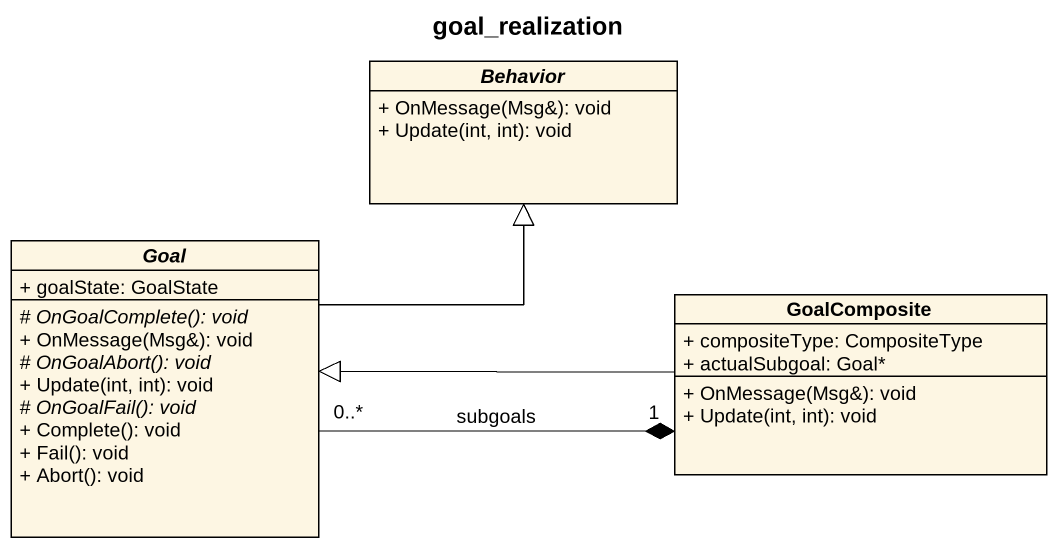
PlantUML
@startuml
title goal_realization
hide circle
hide empty members
skinparam classAttributeIconSize 0
abstract class Behavior {
  + OnMessage(Msg&): void
  + Update(int, int): void
}
abstract class Goal {
  + goalState: GoalState
  {abstract} # OnGoalComplete(): void
  + OnMessage(Msg&): void
  {abstract} # OnGoalAbort(): void
  + Update(int, int): void
  {abstract} # OnGoalFail(): void
  + Complete(): void
  + Fail(): void
  + Abort(): void
}
class GoalComposite {
  + compositeType: CompositeType
  + actualSubgoal: Goal*
  + OnMessage(Msg&): void
  + Update(int, int): void
}
Goal -up-|> Behavior
Goal "0..*" -right-* "1" GoalComposite : subgoals
GoalComposite -left-|> Goal
@enduml
